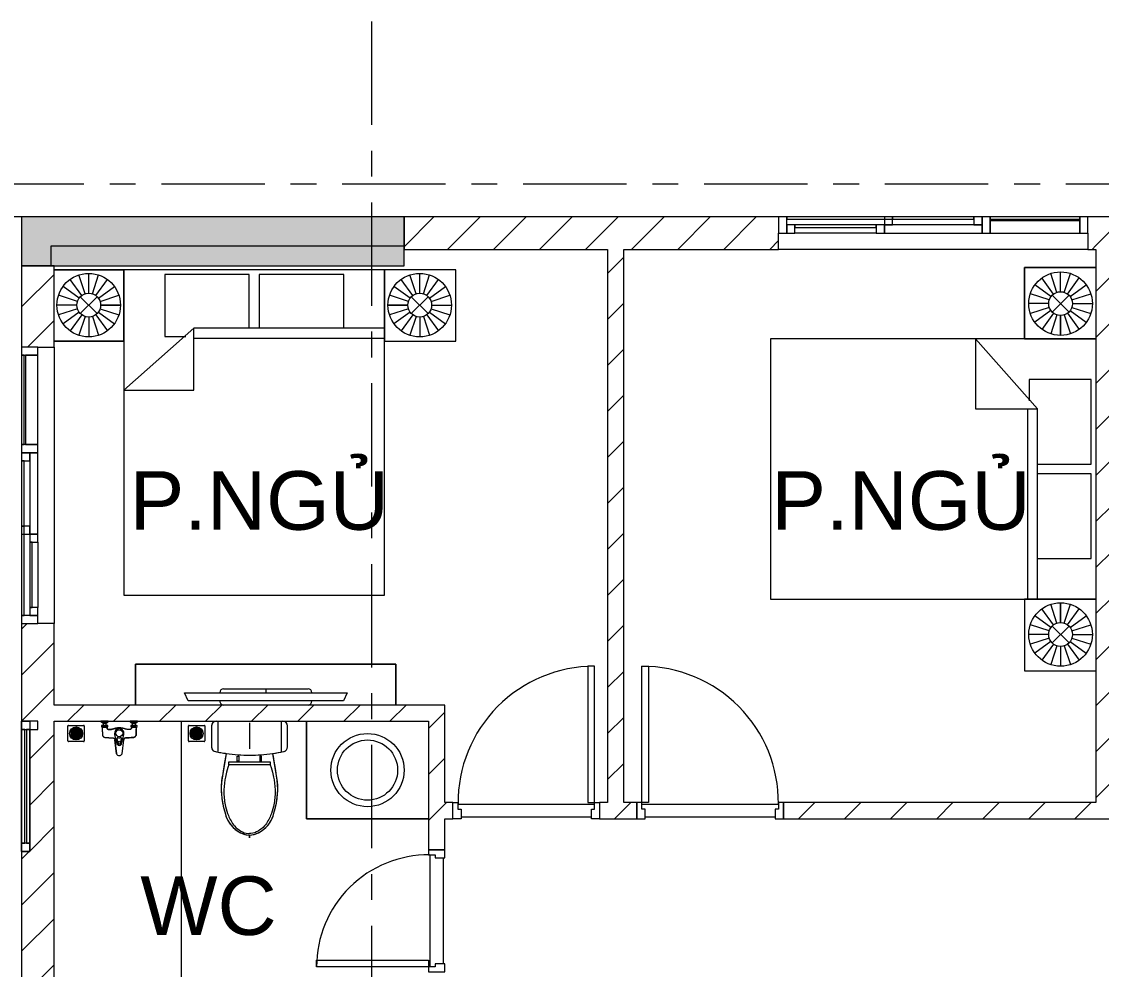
# Model space of a CAD drawing. Header units: millimetres. Extents: x -20144 to 117103, y -11426 to 48263.
# Drawn here: x -8499 to -1866, y 37775 to 43600 of the extents above; entities that cross this region are included whole.
import ezdxf

# ---------------------------------------------------------------- set-up
doc = ezdxf.new("R2010")
doc.units = ezdxf.units.MM
doc.linetypes.add('Grid Line', pattern=[22.225, 12.7, -3.175, 3.175, -3.175])
for name, color, linetype, lineweight in [('CHU', 181, 'Continuous', 5), ('CUA', 31, 'Continuous', 9), ('HATCH-TUONG', 152, 'Continuous', 9), ('NET CAT', 3, 'Continuous', 5), ('NET-CAT', 3, 'Continuous', 9), ('NET-THAY', 2, 'Continuous', 15), ('THIET BI', 44, 'Continuous', 5), ('THIET-BI', 44, 'Continuous', 5), ('TRUC', 225, 'Continuous', 5)]:
    doc.layers.add(name, color=color, linetype=linetype, lineweight=lineweight)
doc.styles.add('Arial_4', font='arial.ttf', dxfattribs={"height": 360})
pattern_1 = [(45, (0, 0), (-141.4214, 141.4214), [])]

# ---------------------------------------------------------------- blocks, each defined once
blk = doc.blocks.new('ALC1807-ASCENT PLAZA-KET CAU 1_rvt-1-MẶT BẰNG TẦNG 5 ĐẾN TẦNG 22')
at = {"layer": 'NET CAT'}
blk.add_hatch(color=7, dxfattribs=at).paths.add_polyline_path([(-6149.5, 42099.9), (-6149.5, 42399.9), (-8499.5, 42399.9), (-8499.5, 42099.9), (-6333.9, 42099.9)], flags=0)
at = {"layer": 'NET CAT', "color": 90, "lineweight": 13}
for p, q in [((-6149.5, 42399.9), (-8499.5, 42399.9)), ((-8499.5, 42399.9), (-8499.5, 42099.9)), ((-6149.5, 42099.9), (-6149.5, 42399.9)), ((-8499.5, 42099.9), (-6149.5, 42099.9))]:
    blk.add_line(p, q, dxfattribs=at)
blk = doc.blocks.new('CUA PHONG NGU - Type 1-60190-MẶT BẰNG TẦNG 5 ĐẾN TẦNG 22')
at = {"layer": 'CUA'}
for p, q in [((-317.5, 890.3), (-277.5, 890.3)), ((-317.5, 52.3), (-317.5, 890.3)), ((-277.5, 890.3), (-277.5, 52.3)), ((-318.5, 52.3), (-348.5, 52.3)), ((-348.5, 52.3), (-348.5, -47.7)), ((-318.5, 11.3), (-318.5, 52.3)), ((-298.5, 11.3), (-318.5, 11.3)), ((-277.5, 52.3), (-317.5, 52.3)), ((-298.5, -47.7), (-298.5, 11.3)), ((521.5, 11.3), (501.5, 11.3)), ((501.5, 11.3), (501.5, -47.7)), ((551.5, 52.3), (521.5, 52.3)), ((521.5, 52.3), (521.5, 11.3)), ((551.5, -47.7), (551.5, 52.3)), ((-348.5, -47.7), (-298.5, -47.7)), ((501.5, -47.7), (551.5, -47.7))]:
    blk.add_line(p, q, dxfattribs=at)
blk.add_arc((-317.5, 52.3), 838, 359.5, 90, dxfattribs=at)
blk = doc.blocks.new('CUA PHONG NGU - Type 1-60226-MẶT BẰNG TẦNG 5 ĐẾN TẦNG 22')
at = {"layer": 'CUA'}
for p, q in [((-348.5, -52.3), (-348.5, 47.7)), ((-348.5, 47.7), (-298.5, 47.7)), ((-298.5, 47.7), (-298.5, -11.3)), ((501.5, 47.7), (551.5, 47.7)), ((501.5, -11.3), (501.5, 47.7)), ((551.5, 47.7), (551.5, -52.3)), ((-318.5, -52.3), (-348.5, -52.3)), ((-318.5, -11.3), (-318.5, -52.3)), ((-298.5, -11.3), (-318.5, -11.3)), ((-277.5, -52.3), (-317.5, -52.3)), ((-317.5, -52.3), (-317.5, -890.3)), ((-277.5, -890.3), (-277.5, -52.3)), ((521.5, -11.3), (501.5, -11.3)), ((521.5, -52.3), (521.5, -11.3)), ((551.5, -52.3), (521.5, -52.3)), ((-317.5, -890.3), (-277.5, -890.3))]:
    blk.add_line(p, q, dxfattribs=at)
blk.add_arc((-317.5, -52.3), 838, 270, 0.5, dxfattribs=at)
blk = doc.blocks.new('CUA WC - Type 1-60205-MẶT BẰNG TẦNG 5 ĐẾN TẦNG 22')
at = {"layer": 'CUA'}
for p, q in [((-242.5, 740.3), (-202.5, 740.3)), ((-242.5, 52.3), (-242.5, 740.3)), ((-202.5, 740.3), (-202.5, 52.3)), ((-243.5, 52.3), (-273.5, 52.3)), ((-273.5, 52.3), (-273.5, -47.7)), ((-243.5, 11.3), (-243.5, 52.3)), ((-223.5, 11.3), (-243.5, 11.3)), ((-202.5, 52.3), (-242.5, 52.3)), ((-223.5, -47.7), (-223.5, 11.3)), ((446.5, 11.3), (426.5, 11.3)), ((426.5, 11.3), (426.5, -47.7)), ((476.5, 52.3), (446.5, 52.3)), ((446.5, 52.3), (446.5, 11.3)), ((476.5, -47.7), (476.5, 52.3)), ((-273.5, -47.7), (-223.5, -47.7)), ((426.5, -47.7), (476.5, -47.7))]:
    blk.add_line(p, q, dxfattribs=at)
blk.add_arc((-242.5, 52.3), 688, 359.5, 90, dxfattribs=at)
blk = doc.blocks.new('X-PHONG NGU 2 - X-PHONG NGU 2_Recovery_ 4-220489-MẶT BẰNG TẦNG 5 ĐẾN TẦNG 22')
at = {"layer": 'CUA'}
for p, q in [((-900, 0), (-950, 0)), ((-950, 0), (-950, -100)), ((-350, 0), (-900, 0)), ((-900, 0), (-900, -75)), ((-900, -100), (-900, 0)), ((-350, -75), (-350, 0)), ((-300, 0), (-350, 0)), ((-350, 0), (-350, -100)), ((300, 0), (-300, 0)), ((-300, 0), (-300, -50)), ((-300, -100), (-300, 0)), ((300, -50), (300, 0)), ((350, 0), (300, 0)), ((300, 0), (300, -50)), ((350, -50), (350, 0)), ((350, 0), (850, 0)), ((900, 0), (850, 0)), ((850, 0), (850, -50)), ((950, 0), (900, 0)), ((900, 0), (900, -100)), ((900, -50), (900, 0)), ((950, -100), (950, 0)), ((-300, -50), (300, -50)), ((-250, -50), (-300, -50)), ((-300, -50), (-300, -100)), ((-250, -100), (-250, -50)), ((300, -50), (250, -50)), ((250, -50), (250, -100)), ((300, -50), (350, -50)), ((300, -100), (300, -50)), ((850, -35), (350, -35)), ((350, -35), (350, -50)), ((350, -50), (850, -50)), ((850, -50), (850, -35)), ((850, -50), (900, -50)), ((-950, -100), (-900, -100)), ((-900, -75), (-350, -75)), ((-350, -85), (-900, -85)), ((-900, -85), (-900, -100)), ((-900, -100), (-350, -100)), ((-350, -100), (-350, -85)), ((-350, -100), (-300, -100)), ((-300, -100), (-250, -100)), ((250, -85), (-250, -85)), ((-250, -85), (-250, -100)), ((-250, -100), (250, -100)), ((900, -85), (250, -85)), ((250, -85), (250, -100)), ((250, -100), (250, -85)), ((250, -100), (900, -100)), ((250, -100), (300, -100)), ((900, -100), (900, -85)), ((900, -100), (950, -100))]:
    blk.add_line(p, q, dxfattribs=at)
blk = doc.blocks.new('X-PHONG NGU 2 - X-PHONG NGU 2_Recovery_ 2-194950-MẶT BẰNG TẦNG 5 ĐẾN TẦNG 22')
at = {"layer": 'CUA'}
for p, q in [((-800, 0), (-850, 0)), ((-850, 0), (-850, -100)), ((-250, 0), (-800, 0)), ((-800, 0), (-800, -75)), ((-800, -100), (-800, 0)), ((-250, -75), (-250, 0)), ((-200, 0), (-250, 0)), ((-250, 0), (-250, -100)), ((300, 0), (-200, 0)), ((-200, 0), (-200, -50)), ((-200, -100), (-200, 0)), ((300, -50), (300, 0)), ((350, 0), (300, 0)), ((300, 0), (300, -50)), ((350, -50), (350, 0)), ((350, 0), (750, 0)), ((800, 0), (750, 0)), ((750, 0), (750, -50)), ((850, 0), (800, 0)), ((800, 0), (800, -100)), ((800, -50), (800, 0)), ((850, -100), (850, 0)), ((-200, -50), (300, -50)), ((-150, -50), (-200, -50)), ((-200, -50), (-200, -100)), ((-150, -100), (-150, -50)), ((300, -50), (250, -50)), ((250, -50), (250, -100)), ((300, -50), (350, -50)), ((300, -100), (300, -50)), ((750, -35), (350, -35)), ((350, -35), (350, -50)), ((350, -50), (750, -50)), ((750, -50), (750, -35)), ((750, -50), (800, -50)), ((-850, -100), (-800, -100)), ((-800, -75), (-250, -75)), ((-250, -85), (-800, -85)), ((-800, -85), (-800, -100)), ((-800, -100), (-250, -100)), ((-250, -100), (-250, -85)), ((-250, -100), (-200, -100)), ((-200, -100), (-150, -100)), ((250, -85), (-150, -85)), ((-150, -85), (-150, -100)), ((-150, -100), (250, -100)), ((800, -85), (250, -85)), ((250, -85), (250, -100)), ((250, -100), (250, -85)), ((250, -100), (800, -100)), ((250, -100), (300, -100)), ((800, -100), (800, -85)), ((800, -100), (850, -100))]:
    blk.add_line(p, q, dxfattribs=at)
blk = doc.blocks.new('X-PHONG WC - X-PHONG WC 2-60240-MẶT BẰNG TẦNG 5 ĐẾN TẦNG 22')
at = {"layer": 'CUA'}
for p, q in [((-350, 100), (-400, 100)), ((-400, 100), (-400, 50)), ((-400, 100), (400, 100)), ((-400, 50), (-400, 100)), ((350, 100), (-350, 100)), ((-350, 100), (-350, 80)), ((-350, 50), (-350, 100)), ((-350, 80), (350, 80)), ((350, 70), (-350, 70)), ((-350, 70), (-350, 50)), ((350, 80), (350, 100)), ((400, 100), (350, 100)), ((350, 100), (350, 0)), ((350, 50), (350, 70)), ((400, 0), (400, 100)), ((400, 100), (400, 50)), ((-400, 50), (-350, 50)), ((400, 50), (-400, 50)), ((-350, 50), (350, 50)), ((350, 0), (400, 0))]:
    blk.add_line(p, q, dxfattribs=at)
blk = doc.blocks.new('X-GIUONG - X-GIUONG 1-V20-MẶT BẰNG TẦNG 5 ĐẾN TẦNG 22')
at = {"layer": 'THIET BI', "lineweight": 9}
for p, q in [((-800, 0), (-1229, 0)), ((-1229, 0), (-800, 0)), ((-1059.6, -158.2), (-1131.2, -59.5)), ((-1039.2, -147.8), (-1076.9, -31.8)), ((-1016.6, -144.2), (-1016.6, -22.2)), ((-993.9, -147.8), (-956.3, -31.8)), ((-973.5, -158.2), (-901.9, -59.5)), ((-800, -439), (-800, 0)), ((800, 0), (-800, 0)), ((-800, 0), (-800, -2000)), ((800, 0), (-800, 0)), ((-800, 0), (-800, -439)), ((-800, 0), (-800, -2000)), ((-550, -30), (-550, -410)), ((-30, -30), (-550, -30)), ((-30, -360), (-30, -30)), ((30, -30), (30, -360)), ((550, -30), (30, -30)), ((550, -360), (550, -30)), ((1239, 0), (800, 0)), ((800, 0), (800, -439)), ((800, -2000), (800, 0)), ((1239, 0), (800, 0)), ((800, 0), (800, -439)), ((800, -2000), (800, 0)), ((973.5, -158.2), (901.9, -59.5)), ((993.9, -147.8), (956.3, -31.8)), ((1016.6, -144.2), (1016.6, -22.2)), ((1039.2, -147.8), (1076.9, -31.8)), ((1059.6, -158.2), (1131.2, -59.5)), ((1239, -439), (1239, 0)), ((1239, -439), (1239, 0)), ((-1075.8, -174.4), (-1174.4, -102.7)), ((-957.4, -174.4), (-858.7, -102.7)), ((957.4, -174.4), (858.7, -102.7)), ((1075.8, -174.4), (1174.4, -102.7)), ((-1086.1, -194.8), (-1202.1, -157.1)), ((-1068.3, -269.1), (-964.8, -165.6)), ((-1068.3, -165.6), (-964.8, -269.1)), ((-947, -194.8), (-831, -157.1)), ((947, -194.8), (831, -157.1)), ((1068.3, -269.1), (964.8, -165.6)), ((1068.3, -165.6), (964.8, -269.1)), ((1086.1, -194.8), (1202.1, -157.1)), ((-1089.7, -217.4), (-1211.7, -217.4)), ((-1086.1, -240), (-1202.1, -277.7)), ((-1075.8, -260.4), (-1174.4, -332.1)), ((-957.4, -260.4), (-858.7, -332.1)), ((-947, -240), (-831, -277.7)), ((-943.4, -217.4), (-821.4, -217.4)), ((-821.4, -217.4), (-943.4, -217.4)), ((943.4, -217.4), (821.4, -217.4)), ((821.4, -217.4), (943.4, -217.4)), ((947, -240), (831, -277.7)), ((957.4, -260.4), (858.7, -332.1)), ((1075.8, -260.4), (1174.4, -332.1)), ((1086.1, -240), (1202.1, -277.7)), ((1089.7, -217.4), (1211.7, -217.4)), ((-1059.6, -276.6), (-1131.2, -375.2)), ((-1039.2, -287), (-1076.9, -402.9)), ((-1016.6, -290.5), (-1016.6, -412.5)), ((-993.9, -287), (-956.3, -402.9)), ((-973.5, -276.6), (-901.9, -375.2)), ((973.5, -276.6), (901.9, -375.2)), ((993.9, -287), (956.3, -402.9)), ((1016.6, -290.5), (1016.6, -412.5)), ((1039.2, -287), (1076.9, -402.9)), ((1059.6, -276.6), (1131.2, -375.2)), ((-370, -360), (-800, -740)), ((-370, -740), (-370, -360)), ((800, -360), (-370, -360)), ((-1229, -439), (-800, -439)), ((-800, -439), (-1229, -439)), ((-550, -410), (-420, -410)), ((-370, -420), (800, -420)), ((800, -439), (1239, -439)), ((800, -439), (1239, -439)), ((-800, -740), (-370, -740)), ((-800, -2000), (800, -2000)), ((-800, -2000), (800, -2000))]:
    blk.add_line(p, q, dxfattribs=at)
for centre, radius in [((-1016.6, -217.4), 195.1), ((1016.6, -217.4), 195.1), ((-1016.6, -217.4), 73.2), ((1016.6, -217.4), 73.2)]:
    blk.add_circle(centre, radius, dxfattribs=at)
blk = doc.blocks.new('X-GIUONG - X-GIUONG 1-V21-MẶT BẰNG TẦNG 5 ĐẾN TẦNG 22')
at = {"layer": 'THIET BI', "lineweight": 9}
for p, q in [((-1239, 0), (-1239, -439)), ((-1239, -439), (-1239, 0)), ((-1059.6, -158.2), (-1131.2, -59.5)), ((-1039.2, -147.8), (-1076.9, -31.8)), ((-1016.6, -144.2), (-1016.6, -22.2)), ((-993.9, -147.8), (-956.3, -31.8)), ((-973.5, -158.2), (-901.9, -59.5)), ((-800, -439), (-800, 0)), ((-800, 0), (-800, -2000)), ((-800, 0), (-800, -439)), ((-800, 0), (-800, -2000)), ((-550, -30), (-550, -410)), ((-30, -30), (-550, -30)), ((-30, -360), (-30, -30)), ((30, -30), (30, -360)), ((550, -30), (30, -30)), ((550, -360), (550, -30)), ((800, 0), (800, -439)), ((800, -2000), (800, 0)), ((800, 0), (800, -439)), ((800, -2000), (800, 0)), ((973.5, -158.2), (901.9, -59.5)), ((993.9, -147.8), (956.3, -31.8)), ((1016.6, -144.2), (1016.6, -22.2)), ((1039.2, -147.8), (1076.9, -31.8)), ((1059.6, -158.2), (1131.2, -59.5)), ((1239, -439), (1239, 0)), ((1239, -439), (1239, 0)), ((-1075.8, -174.4), (-1174.4, -102.7)), ((-957.4, -174.4), (-858.7, -102.7)), ((957.4, -174.4), (858.7, -102.7)), ((1075.8, -174.4), (1174.4, -102.7)), ((-1086.1, -194.8), (-1202.1, -157.1)), ((-1068.3, -269.1), (-964.8, -165.6)), ((-1068.3, -165.6), (-964.8, -269.1)), ((-947, -194.8), (-831, -157.1)), ((947, -194.8), (831, -157.1)), ((1068.3, -269.1), (964.8, -165.6)), ((1068.3, -165.6), (964.8, -269.1)), ((1086.1, -194.8), (1202.1, -157.1)), ((-1089.7, -217.4), (-1211.7, -217.4)), ((-1086.1, -240), (-1202.1, -277.7)), ((-1075.8, -260.4), (-1174.4, -332.1)), ((-957.4, -260.4), (-858.7, -332.1)), ((-947, -240), (-831, -277.7)), ((-943.4, -217.4), (-821.4, -217.4)), ((-821.4, -217.4), (-943.4, -217.4)), ((943.4, -217.4), (821.4, -217.4)), ((821.4, -217.4), (943.4, -217.4)), ((947, -240), (831, -277.7)), ((957.4, -260.4), (858.7, -332.1)), ((1075.8, -260.4), (1174.4, -332.1)), ((1086.1, -240), (1202.1, -277.7)), ((1089.7, -217.4), (1211.7, -217.4)), ((-1059.6, -276.6), (-1131.2, -375.2)), ((-1039.2, -287), (-1076.9, -402.9)), ((-1016.6, -290.5), (-1016.6, -412.5)), ((-993.9, -287), (-956.3, -402.9)), ((-973.5, -276.6), (-901.9, -375.2)), ((973.5, -276.6), (901.9, -375.2)), ((993.9, -287), (956.3, -402.9)), ((1016.6, -290.5), (1016.6, -412.5)), ((1039.2, -287), (1076.9, -402.9)), ((1059.6, -276.6), (1131.2, -375.2)), ((-370, -360), (-800, -740)), ((-370, -740), (-370, -360)), ((800, -360), (-370, -360)), ((-1239, -439), (-800, -439)), ((-800, -439), (-1239, -439)), ((-550, -410), (-420, -410)), ((-370, -420), (800, -420)), ((800, -439), (1239, -439)), ((800, -439), (1239, -439)), ((-800, -740), (-370, -740)), ((-800, -2000), (800, -2000)), ((-800, -2000), (800, -2000))]:
    blk.add_line(p, q, dxfattribs=at)
for centre, radius in [((-1016.6, -217.4), 195.1), ((1016.6, -217.4), 195.1), ((-1016.6, -217.4), 73.2), ((1016.6, -217.4), 73.2)]:
    blk.add_circle(centre, radius, dxfattribs=at)
blk = doc.blocks.new('X-TV - X-TV 3-194955-MẶT BẰNG TẦNG 5 ĐẾN TẦNG 22')
at = {"layer": 'THIET BI', "lineweight": 9}
for p, q in [((1600, 250), (0, 250)), ((0, 250), (0, 0)), ((0, 250), (1600, 250)), ((0, 0), (0, 250)), ((1600, 0), (1600, 250)), ((1600, 250), (1600, 0)), ((300, 75), (1300, 75)), ((322.5, 25), (300, 75)), ((540, 100), (1060, 100)), ((800, 100), (800, 75)), ((1300, 75), (1277.5, 25)), ((1277.5, 25), (322.5, 25))]:
    blk.add_line(p, q, dxfattribs=at)
for centre, start_param, end_param in [((540, 75), 0, 1.570796), ((1060, 75), 4.712389, 6.283185), ((540, 25), 1.570796, 3.141593), ((1060, 25), 3.141593, 4.712389)]:
    blk.add_ellipse(centre, major_axis=(0, 25), ratio=0.9, start_param=start_param, end_param=end_param, dxfattribs=at)
blk = doc.blocks.new('X-XI - X-XI-V10-MẶT BẰNG TẦNG 5 ĐẾN TẦNG 22')
at = {"layer": 'THIET-BI', "lineweight": 9}
for p, q in [((194.6, 0), (194.6, -186.1)), ((215, -2.1), (204.3, 0)), ((-230.6, -16.8), (-233.2, -33.2)), ((-233.2, -29), (-233.2, -157.9)), ((-233.2, -29), (-233.2, -157.9)), ((-233.2, -33.2), (-233.2, -45)), ((-233.2, -45), (-233.2, -157.9)), ((-227.9, -12.2), (-230.6, -16.8)), ((-222, -6.1), (-227.9, -12.2)), ((-212.4, -1.2), (-222, -6.1)), ((-204.3, 0), (-212.4, -1.2)), ((-194.6, 0), (-194.6, -185.7)), ((0, -9.4), (0, -169.7)), ((219.3, -4.2), (215, -2.1)), ((224.8, -8.5), (219.3, -4.2)), ((227.7, -12), (224.8, -8.5)), ((231.6, -19.3), (227.7, -12)), ((233.2, -29), (231.6, -19.3)), ((233.2, -157.9), (233.2, -29)), ((233.2, -157.9), (233.2, -29)), ((233.2, -157.9), (233.2, -29)), ((-233.2, -157.9), (-232.9, -162.1)), ((-232.9, -162.1), (-231, -169.1)), ((-231, -169.1), (-228, -174.5)), ((-228, -174.5), (-224.2, -178.9)), ((-224.2, -178.9), (-216.9, -183.9)), ((-216.9, -183.9), (-209.4, -186.4)), ((-209.4, -186.4), (-202.4, -187.7)), ((-202.4, -187.7), (-192, -189.7)), ((-192, -189.7), (-184.2, -191.1)), ((-184.2, -191.1), (-168, -193.8)), ((-168, -193.8), (-149.9, -196.6)), ((-143.8, -197.5), (-166.7, -335.2)), ((-143.8, -197.5), (-166.7, -335.2)), ((-149.9, -196.6), (-143.8, -197.5)), ((-143.8, -197.5), (-147.8, -221.1)), ((143.8, -197.5), (212.9, -185.5)), ((166.7, -335.2), (143.8, -197.5)), ((166.7, -335.2), (143.8, -197.5)), ((146.9, -216.1), (143.8, -197.5)), ((212.9, -185.5), (220.8, -181.7)), ((220.8, -181.7), (226.5, -176.5)), ((226.5, -176.5), (231.9, -166.7)), ((231.9, -166.7), (233.2, -157.9)), ((-147.8, -221.1), (-155.3, -266.3)), ((-127.7, -249.9), (127.7, -249.9)), ((-127.7, -267.8), (-127.7, -249.9)), ((-76.6, -213.5), (-66.1, -213.5)), ((-76.6, -245), (-76.6, -213.5)), ((-66.1, -245), (-76.6, -245)), ((-66.1, -213.5), (-66.1, -245)), ((64, -213.5), (64, -245)), ((74.4, -213.5), (64, -213.5)), ((64, -245), (74.4, -245)), ((74.4, -245), (74.4, -213.5)), ((127.7, -249.9), (127.7, -267.8)), ((151.8, -245.3), (146.9, -216.1)), ((157.2, -277.8), (151.8, -245.3)), ((-164.6, -322), (-168.9, -349)), ((-161.5, -303.8), (-164.6, -322)), ((-157.7, -280.9), (-161.5, -303.8)), ((-155.3, -266.3), (-157.7, -280.9)), ((-8.6, -267.8), (-127.7, -267.8)), ((127.7, -267.8), (-8.6, -267.8)), ((161.7, -304.9), (157.2, -277.8)), ((166.7, -335.2), (161.7, -304.9)), ((-172.5, -383), (-173.5, -402.2)), ((-171, -365.1), (-172.5, -383)), ((-168.9, -349), (-171, -365.1)), ((171.6, -371), (166.7, -335.2)), ((173.2, -395.8), (171.6, -371)), ((173.5, -426.5), (173.2, -395.8)), ((-173.5, -402.2), (-173.1, -436.1)), ((-173.1, -436.1), (-172.5, -446.5)), ((-172.5, -446.5), (-169.6, -474.8)), ((165.2, -502.3), (172.5, -446.5)), ((172.5, -446.5), (173.5, -426.5)), ((-169.6, -474.8), (-166.5, -495.3)), ((-166.5, -495.3), (-161.1, -520.9)), ((-161.1, -520.9), (-151.4, -555.9)), ((155.1, -543.7), (161.7, -518.5)), ((161.7, -518.5), (165.2, -502.3)), ((-151.4, -555.9), (-143.5, -587)), ((-143.5, -587), (-131.8, -612.8)), ((131.6, -613.2), (145.5, -581)), ((145.5, -581), (151.4, -555.9)), ((151.4, -555.9), (155.1, -543.7)), ((-131.8, -612.8), (-121.7, -628.9)), ((-121.7, -628.9), (-100.2, -653.8)), ((-100.2, -653.8), (-87.5, -664.8)), ((86, -665.9), (100.2, -653.8)), ((100.2, -653.8), (114.1, -638.9)), ((114.1, -638.9), (131.6, -613.2)), ((-87.5, -664.8), (-69.9, -676.9)), ((-69.9, -676.9), (-49.6, -687.2)), ((-49.6, -687.2), (-19.9, -696.9)), ((-19.9, -696.9), (0, -700.2)), ((0, -700.2), (34.6, -692.9)), ((0, -700.2), (0, -702.7)), ((0, -712.5), (0, -700.2)), ((0, -700.3), (0, -710.2)), ((0, -702.7), (0, -715.9)), ((0, -710.2), (0, -716.9)), ((0, -717.2), (0, -712.5)), ((0, -716.9), (0, -717.2)), ((34.6, -692.9), (60.8, -681.9)), ((60.8, -681.9), (86, -665.9))]:
    blk.add_line(p, q, dxfattribs=at)
for centre, radius, start, end in [((204.3, -29), 29, 360, 90), ((204.3, -29), 29, 0, 90), ((-204.3, -29), 29, 90, 180), ((-204.3, -29), 29, 90, 180), ((-204.3, -157.9), 29, 180, 259.85987), ((-204.3, -157.9), 29, 180, 259.85987), ((18.1, 960), 1168.8, 258.77622, 262.03475), ((18.1, 960), 1168.8, 258.77622, 262.03475), ((18.1, 960), 1168.8, 262.14467, 269.16333), ((-16, 957.7), 1166.4, 270.83748, 277.76826), ((-18.1, 960), 1168.8, 277.96525, 281.22378), ((-18.1, 960), 1168.8, 277.96525, 281.22378), ((204.3, -157.9), 29, 280.14013, 360), ((204.3, -157.9), 29, 280.14013, 0), ((287.1, -414.4), 460.7, 170.09406, 197.88556), ((287.1, -414.4), 460.7, 170.09406, 197.88556), ((-287.1, -414.4), 460.7, 342.11444, 9.90594), ((-287.1, -414.4), 460.7, 342.11444, 9.90594), ((18.2, -529.6), 171.6, 188.82666, 263.90979), ((18.2, -529.6), 171.6, 188.82666, 263.90979), ((-18.2, -529.6), 171.6, 276.09021, 351.17334), ((-18.2, -529.6), 171.6, 276.09021, 351.17334)]:
    blk.add_arc(centre, radius, start, end, dxfattribs=at)
for points in [[(-127.7, -267.8), (-143.4, -315.6), (-152.2, -364.8), (-160.3, -442.2), (-151, -516.8), (-129.6, -585.3), (-93.5, -652), (-37.5, -689.3), (-2.9, -689.4), (0, -689.4)], [(127.7, -267.8), (143.4, -315.6), (152.2, -364.8), (160.3, -442.2), (151, -516.8), (129.6, -585.3), (93.5, -652), (37.5, -689.3), (2.9, -689.4), (0, -689.4)]]:
    blk.add_open_spline(points, degree=3, knots=[12.724379, 12.724379, 12.724379, 12.724379, 75.096459, 151.912755, 228.70098, 282.501534, 351.034079, 439.49288, 447.51098, 447.51098, 447.51098, 447.51098], dxfattribs=at)
blk = doc.blocks.new('X-LA - X-LA-V23-MẶT BẰNG TẦNG 5 ĐẾN TẦNG 22')
at = {"layer": 'THIET-BI', "lineweight": 9}
for p, q in [((-375, 0), (-375, -600)), ((-375, -600), (-375, 0)), ((-375, -600), (375, -600)), ((375, -600), (-375, -600))]:
    blk.add_line(p, q, dxfattribs=at)
for radius in [225, 185]:
    blk.add_circle((0, -300), radius, dxfattribs=at)
blk = doc.blocks.new('X-SEN - X-SEN-5806-MẶT BẰNG TẦNG 5 ĐẾN TẦNG 22')
at = {"layer": 'THIET-BI', "lineweight": 9}
for p, q in [((-67.5, 0), (-112.5, 0)), ((-112.5, 0), (-112.5, -3.8)), ((-112.5, 0), (-67.5, 0)), ((-112.5, -3.8), (-112.5, 0)), ((-67.5, -3.8), (-67.5, 0)), ((-67.5, 0), (-67.5, -3.8)), ((112.5, 0), (67.5, 0)), ((67.5, 0), (67.5, -3.8)), ((67.5, 0), (67.5, -3.8)), ((112.5, 0), (67.5, 0)), ((112.5, -3.8), (112.5, 0)), ((112.5, -3.8), (112.5, 0)), ((-112.5, -3.8), (-99.9, -12.6)), ((-67.5, -3.8), (-112.5, -3.8)), ((-112.5, -3.8), (-99.9, -12.6)), ((-99.9, -25.3), (-107.2, -25.3)), ((-72.8, -25.3), (-107.2, -25.3)), ((-107.2, -34.3), (-105.1, -34.3)), ((-107.2, -34.3), (-72.8, -34.3)), ((-105.1, -34.3), (-105.1, -37.2)), ((-105.1, -34.3), (-105.1, -37.2)), ((-74.9, -34.3), (-105.1, -34.3)), ((-105.1, -37.2), (-74.9, -37.2)), ((-99.9, -12.6), (-99.9, -25.3)), ((-99.9, -12.6), (-80.1, -12.6)), ((-80.1, -12.6), (-99.9, -12.6)), ((-99.9, -12.6), (-99.9, -25.3)), ((-80.1, -12.6), (-67.5, -3.8)), ((-80.1, -12.6), (-67.5, -3.8)), ((-80.1, -25.3), (-80.1, -12.6)), ((-80.1, -25.3), (-80.1, -12.6)), ((-72.8, -25.3), (-80.1, -25.3)), ((-74.9, -37.2), (-74.9, -34.3)), ((-74.9, -34.3), (-72.8, -34.3)), ((-74.9, -37.2), (-74.9, -34.3)), ((67.5, -3.8), (80.1, -12.6)), ((112.5, -3.8), (67.5, -3.8)), ((67.5, -3.8), (80.1, -12.6)), ((80.1, -25.3), (72.8, -25.3)), ((107.2, -25.3), (72.8, -25.3)), ((72.8, -34.3), (74.9, -34.3)), ((72.8, -34.3), (107.2, -34.3)), ((74.9, -34.3), (74.9, -37.2)), ((74.9, -34.3), (74.9, -37.2)), ((105.1, -34.3), (74.9, -34.3)), ((74.9, -37.2), (105.1, -37.2)), ((80.1, -12.6), (80.1, -25.3)), ((99.9, -12.6), (80.1, -12.6)), ((80.1, -12.6), (99.9, -12.6)), ((99.9, -12.6), (80.1, -12.6)), ((80.1, -12.6), (80.1, -25.3)), ((99.9, -12.6), (112.5, -3.8)), ((99.9, -12.6), (112.5, -3.8)), ((99.9, -25.3), (99.9, -12.6)), ((99.9, -25.3), (99.9, -12.6)), ((107.2, -25.3), (99.9, -25.3)), ((105.1, -37.2), (105.1, -34.3)), ((105.1, -34.3), (107.2, -34.3)), ((105.1, -37.2), (105.1, -34.3)), ((-12.9, -141.7), (-27.6, -80.8)), ((-27.3, -113.1), (-17.5, -199.2)), ((-17.5, -199.2), (-27.3, -113.1)), ((-7.7, -139.6), (-13.8, -105.5)), ((7.7, -139.6), (13.8, -105.5)), ((12.9, -141.7), (27.6, -80.8)), ((17.5, -199.2), (27.3, -113.1)), ((17.5, -199.2), (27.3, -113.1))]:
    blk.add_line(p, q, dxfattribs=at)
for centre, radius in [((0, -73.2), 21.5), ((0, -130.1), 7.2)]:
    blk.add_circle(centre, radius, dxfattribs=at)
for centre, radius, start, end in [((-102.9, -29.8), 6.9, 148.02464, 211.97536), ((-102.9, -29.8), 6.9, 148.02464, 211.97536), ((-107.2, -27.1), 1.8, 90, 148.02464), ((-107.2, -27.1), 1.8, 90, 148.02464), ((-107.2, -32.5), 1.8, 211.97536, 270), ((-107.2, -32.5), 1.8, 211.97536, 270), ((-112.5, -29.8), 6.9, 319.28447, 40.71553), ((-94.4, -29.8), 6.9, 139.28447, 220.71553), ((-85.4, -29.8), 6.9, 319.28447, 40.71553), ((-67.5, -29.8), 6.9, 139.28447, 220.71553), ((-72.8, -27.1), 1.8, 31.97536, 90), ((-72.8, -27.1), 1.8, 31.97536, 90), ((-72.8, -32.5), 1.8, 270, 328.02464), ((-72.8, -32.5), 1.8, 270, 328.02464), ((-77.1, -29.8), 6.9, 328.02464, 31.97536), ((-77.1, -29.8), 6.9, 328.02464, 31.97536), ((-0.4, -73.2), 28.3, 89.25175, 195.66926), ((0.4, -73.2), 28.3, 344.33074, 90.74825), ((77.1, -29.8), 6.9, 148.02464, 211.97536), ((77.1, -29.8), 6.9, 148.02464, 211.97536), ((72.8, -27.1), 1.8, 90, 148.02464), ((72.8, -27.1), 1.8, 90, 148.02464), ((72.8, -32.5), 1.8, 211.97536, 270), ((72.8, -32.5), 1.8, 211.97536, 270), ((67.5, -29.8), 6.9, 319.28447, 40.71553), ((85.6, -29.8), 6.9, 139.28447, 220.71553), ((94.6, -29.8), 6.9, 319.28447, 40.71553), ((112.5, -29.8), 6.9, 139.28447, 220.71553), ((107.2, -27.1), 1.8, 31.97536, 90), ((107.2, -27.1), 1.8, 31.97536, 90), ((107.2, -32.5), 1.8, 270, 328.02464), ((107.2, -32.5), 1.8, 270, 328.02464), ((102.9, -29.8), 6.9, 328.02464, 31.97536), ((102.9, -29.8), 6.9, 328.02464, 31.97536), ((-9.4, -104.7), 4.5, 74.07034, 190.15556), ((-0.4, -73.2), 28.3, 254.07034, 270.74825), ((0.4, -73.2), 28.3, 269.25175, 285.92966), ((9.4, -104.7), 4.5, 349.84444, 105.92966), ((0, -134.7), 14.7, 208.41441, 331.58559), ((0, -136.6), 8.24, 201.12938, 338.87062), ((0, -191), 19.3, 205.0481, 334.9519), ((0, -191), 19.3, 205.0481, 334.9519)]:
    blk.add_arc(centre, radius, start, end, dxfattribs=at)
for points, knots in [([(-105.1, -37.2), (-105.1, -39.1), (-104.9, -42.9), (-104.7, -48.5), (-104.5, -54.2), (-104.2, -61.7), (-103.9, -68.4), (-103.8, -73.6), (-103.7, -75.5), (-103.7, -76.7), (-103.6, -77.6), (-103.6, -78.6), (-103.6, -79.8), (-103.6, -81), (-103.5, -81.8), (-103.5, -82.3), (-103.5, -82.6), (-103.4, -83), (-103.4, -83.5), (-103.3, -84.3), (-103.2, -85.5), (-103.1, -86.6), (-102.8, -87.6), (-102.6, -88.2), (-102.3, -88.9), (-101.9, -89.7), (-101.3, -90.8), (-100.6, -91.7), (-100, -92.5), (-99, -93.6), (-97.8, -94.7), (-96.2, -95.8), (-95, -96.6), (-93.7, -97.2), (-92.4, -97.7), (-91.2, -98.1), (-90.3, -98.4), (-89.6, -98.5), (-88.9, -98.7), (-88, -98.8), (-86.8, -99), (-85.6, -99.1), (-84.7, -99.1), (-84, -99.2), (-83.3, -99.3), (-82.3, -99.4), (-81.2, -99.5), (-79.7, -99.6), (-77.9, -99.8), (-75.5, -100), (-72.8, -100.2), (-70, -100.5), (-66.3, -100.8), (-61.6, -101.2), (-56, -101.5), (-51.7, -101.8), (-48.8, -101.9), (-47.3, -101.9), (-46.1, -101.9), (-45.1, -102), (-44.4, -102), (-43.6, -102), (-42.6, -102), (-41.4, -102), (-40.1, -102), (-39.3, -102.1), (-38.8, -102.1), (-38.5, -102.2), (-38.1, -102.2), (-37.6, -102.3), (-36.8, -102.4), (-35.6, -102.6), (-34.3, -103), (-33.2, -103.5), (-32.5, -104), (-31.7, -104.6), (-30.5, -105.7), (-29, -107.6), (-27.9, -110.1), (-27.4, -112), (-27.3, -113.1)], [0, 0, 0, 0, 0.041667, 0.083333, 0.125, 0.166667, 0.25, 0.270833, 0.28125, 0.291667, 0.296875, 0.302083, 0.3125, 0.322917, 0.328125, 0.330729, 0.333333, 0.335938, 0.338542, 0.34375, 0.354167, 0.364583, 0.369792, 0.375, 0.380208, 0.385417, 0.395833, 0.40625, 0.411458, 0.416667, 0.4375, 0.447917, 0.458333, 0.46875, 0.479167, 0.489583, 0.494792, 0.5, 0.505208, 0.510417, 0.520833, 0.53125, 0.536458, 0.541667, 0.546875, 0.552083, 0.5625, 0.572917, 0.583333, 0.604167, 0.625, 0.645833, 0.666667, 0.708333, 0.75, 0.791667, 0.802083, 0.8125, 0.822917, 0.828125, 0.833333, 0.838542, 0.84375, 0.854167, 0.864583, 0.869792, 0.872396, 0.875, 0.877604, 0.880208, 0.885417, 0.895833, 0.90625, 0.916667, 0.921875, 0.927083, 0.9375, 0.958333, 0.979167, 1, 1, 1, 1]), ([(-105.1, -37.2), (-104.5, -52.3), (-103.9, -68.7), (-103.3, -87.5), (-99.6, -93.9), (-92.4, -98.5), (-72.6, -100.1), (-54, -102.2), (-33.9, -102), (-28.7, -107.4), (-27.8, -111), (-27.3, -113.1)], [0, 0, 0, 0, 45.441328, 49.333631, 56.110562, 66.562664, 73.682324, 114.966912, 125.570438, 129.900151, 136.284558, 136.284558, 136.284558, 136.284558]), ([(0, -41), (-2, -40.9), (-5.6, -40.9), (-10.3, -41.2), (-14.4, -41.6), (-18, -42.2), (-21.2, -42.9), (-24.2, -43.7), (-27.1, -44.6), (-30, -45.4), (-32.9, -46.3), (-35.8, -47.2), (-38.8, -47.9), (-41.8, -48.6), (-45.1, -49.2), (-48.4, -49.8), (-51.8, -50.2), (-54.8, -50.5), (-56.9, -50.7), (-58.1, -50.8), (-59, -50.9), (-59.9, -51), (-60.8, -51), (-61.7, -51), (-62.4, -51), (-63, -51), (-63.6, -51), (-64.4, -50.9), (-65.1, -50.8), (-65.7, -50.7), (-66.1, -50.6), (-66.5, -50.5), (-67.1, -50.4), (-68.1, -50.1), (-69.1, -49.6), (-70.1, -49), (-71.1, -48.3), (-72, -47.4), (-72.8, -46.6), (-73.3, -45.8), (-73.8, -45.1), (-74.1, -44.3), (-74.4, -43.5), (-74.6, -42.6), (-74.7, -41.9), (-74.8, -41.3), (-74.8, -40.9), (-74.9, -40.4), (-74.9, -39.8), (-74.9, -38.8), (-74.9, -37.9), (-74.9, -37.2)], [0, 0, 0, 0, 0.041667, 0.083333, 0.125, 0.166667, 0.208333, 0.25, 0.291667, 0.333333, 0.375, 0.416667, 0.458333, 0.5, 0.541667, 0.583333, 0.625, 0.666667, 0.6875, 0.697917, 0.708333, 0.71875, 0.729167, 0.739583, 0.75, 0.755208, 0.760417, 0.770833, 0.78125, 0.786458, 0.791667, 0.796875, 0.802083, 0.8125, 0.833333, 0.84375, 0.854167, 0.875, 0.885417, 0.895833, 0.90625, 0.916667, 0.927083, 0.9375, 0.947917, 0.953125, 0.958333, 0.963542, 0.96875, 0.979167, 1, 1, 1, 1]), ([(-74.9, -37.2), (-74.9, -39.9), (-75, -44.9), (-67.9, -51.6), (-55.3, -50.7), (-39.4, -48.7), (-24.4, -43.4), (-11.8, -40.7), (0, -41)], [0, 0, 0, 0, 8.475038, 15.961674, 29.255673, 47.963091, 70.422589, 93.837243, 93.837243, 93.837243, 93.837243]), ([(74.9, -37.2), (74.9, -37.9), (74.9, -38.8), (74.9, -39.8), (74.9, -40.4), (74.8, -40.9), (74.8, -41.3), (74.7, -41.9), (74.6, -42.6), (74.4, -43.3), (74.3, -43.9), (74.1, -44.4), (73.8, -45.1), (73.3, -45.8), (72.8, -46.6), (72, -47.4), (71.1, -48.3), (70.1, -49), (69.1, -49.6), (68.1, -50.1), (67.1, -50.4), (66.5, -50.5), (66.1, -50.6), (65.7, -50.7), (65.1, -50.8), (64.4, -50.9), (63.5, -51), (62.7, -51), (62.1, -51), (61.5, -51), (60.8, -51), (59.9, -51), (59, -50.9), (58.1, -50.8), (56.9, -50.7), (54.8, -50.5), (51.8, -50.2), (47.2, -49.6), (41.8, -48.7), (36.8, -47.4), (32.9, -46.3), (30, -45.4), (27.1, -44.6), (24.2, -43.7), (21.2, -42.9), (18, -42.2), (14.4, -41.6), (10.3, -41.2), (5.6, -40.9), (2, -40.9), (0, -41)], [0, 0, 0, 0, 0.020833, 0.03125, 0.036458, 0.041667, 0.046875, 0.052083, 0.0625, 0.072917, 0.078125, 0.083333, 0.09375, 0.104167, 0.114583, 0.125, 0.145833, 0.15625, 0.166667, 0.1875, 0.197917, 0.203125, 0.208333, 0.213542, 0.21875, 0.229167, 0.239583, 0.25, 0.255208, 0.260417, 0.270833, 0.28125, 0.291667, 0.302083, 0.3125, 0.333333, 0.375, 0.416667, 0.5, 0.583333, 0.625, 0.666667, 0.708333, 0.75, 0.791667, 0.833333, 0.875, 0.916667, 0.958333, 1, 1, 1, 1]), ([(74.9, -37.2), (74.9, -39.9), (75, -44.9), (67.9, -51.6), (55.3, -50.7), (39.4, -48.7), (24.4, -43.4), (11.8, -40.7), (0, -41)], [0, 0, 0, 0, 8.475038, 15.961674, 29.255673, 47.963091, 70.422589, 93.837243, 93.837243, 93.837243, 93.837243]), ([(27.3, -113.1), (27.4, -112), (27.9, -110.1), (29, -107.6), (30.5, -105.7), (31.7, -104.6), (32.5, -104), (33.2, -103.5), (34.3, -103), (35.6, -102.6), (36.8, -102.4), (37.6, -102.3), (38.1, -102.2), (38.5, -102.2), (38.8, -102.1), (39.3, -102.1), (40.1, -102), (41.4, -102), (42.6, -102), (43.6, -102), (44.4, -102), (45.1, -102), (46.1, -101.9), (47.3, -101.9), (48.8, -101.9), (51.7, -101.8), (57.9, -101.4), (65.3, -100.9), (72.8, -100.2), (76.9, -99.8), (79.7, -99.6), (81.2, -99.5), (82.3, -99.4), (83.3, -99.3), (84, -99.2), (84.7, -99.1), (85.6, -99.1), (86.8, -99), (88, -98.8), (88.9, -98.7), (89.6, -98.5), (90.3, -98.4), (91.2, -98.1), (92.4, -97.7), (93.7, -97.2), (95, -96.6), (96.2, -95.8), (97.8, -94.7), (99.2, -93.4), (100.4, -91.9), (101.3, -90.8), (101.9, -89.7), (102.3, -88.9), (102.6, -88.2), (102.8, -87.6), (103.1, -86.6), (103.2, -85.5), (103.3, -84.3), (103.4, -83.5), (103.4, -83), (103.5, -82.6), (103.5, -82.3), (103.5, -81.8), (103.6, -81), (103.6, -79.8), (103.6, -78.6), (103.6, -77.6), (103.7, -76.7), (103.7, -75.5), (103.8, -73.6), (103.9, -70.3), (104.1, -65.5), (104.5, -54.2), (104.8, -44.8), (105.1, -37.2)], [0, 0, 0, 0, 0.020833, 0.041667, 0.0625, 0.072917, 0.078125, 0.083333, 0.09375, 0.104167, 0.114583, 0.119792, 0.122396, 0.125, 0.127604, 0.130208, 0.135417, 0.145833, 0.15625, 0.161458, 0.166667, 0.171875, 0.177083, 0.1875, 0.197917, 0.208333, 0.25, 0.333333, 0.375, 0.416667, 0.427083, 0.4375, 0.447917, 0.453125, 0.458333, 0.463542, 0.46875, 0.479167, 0.489583, 0.494792, 0.5, 0.505208, 0.510417, 0.520833, 0.53125, 0.541667, 0.552083, 0.5625, 0.583333, 0.59375, 0.604167, 0.614583, 0.619792, 0.625, 0.630208, 0.635417, 0.645833, 0.65625, 0.661458, 0.664062, 0.666667, 0.669271, 0.671875, 0.677083, 0.6875, 0.697917, 0.703125, 0.708333, 0.71875, 0.729167, 0.75, 0.791667, 0.833333, 1, 1, 1, 1]), ([(105.1, -37.2), (104.5, -52.3), (103.9, -68.7), (103.3, -87.5), (99.6, -93.9), (92.4, -98.5), (72.6, -100.1), (54, -102.2), (33.9, -102), (28.7, -107.4), (27.8, -111), (27.3, -113.1)], [0, 0, 0, 0, 45.441328, 49.333631, 56.110562, 66.562664, 73.682324, 114.966912, 125.570438, 129.900151, 136.284558, 136.284558, 136.284558, 136.284558])]:
    blk.add_open_spline(points, degree=3, knots=knots, dxfattribs=at)
blk = doc.blocks.new('X-PHEU - X-PHEU-5809-MẶT BẰNG TẦNG 5 ĐẾN TẦNG 22')
at = {"layer": 'THIET-BI', "lineweight": 9}
for p, q in [((25, 29), (25, 121)), ((29, 125), (121, 125)), ((42.5, 90.5), (42.5, 59.5)), ((47.5, 51.8), (47.5, 98.2)), ((52.5, 103.1), (52.5, 46.9)), ((57.5, 43.5), (57.5, 106.5)), ((62.5, 108.8), (62.5, 41.2)), ((67.5, 39.8), (67.5, 110.2)), ((72.5, 110.9), (72.5, 78.1)), ((72.5, 71.9), (72.5, 39.1)), ((77.5, 78.1), (77.5, 110.9)), ((77.5, 39.1), (77.5, 71.9)), ((82.5, 110.2), (82.5, 39.8)), ((87.5, 41.2), (87.5, 108.8)), ((92.5, 106.5), (92.5, 43.5)), ((97.5, 46.9), (97.5, 103.1)), ((102.5, 98.2), (102.5, 51.8)), ((107.5, 59.5), (107.5, 90.5)), ((125, 121), (125, 29)), ((121, 25), (29, 25))]:
    blk.add_line(p, q, dxfattribs=at)
blk.add_circle((75, 75), 40, dxfattribs=at)
for centre, radius, start, end in [((29, 121), 4, 90, 180), ((75, 75), 36, 139.80824, 154.52563), ((75, 75), 36, 119.0853, 128.68219), ((75, 75), 36, 102.0247, 110.31751), ((75, 75), 4, 128.68219, 231.31781), ((75, 75), 36, 90, 93.98208), ((75, 75), 36, 86.01792, 90), ((75, 75), 4, 308.68219, 51.31781), ((75, 75), 36, 69.68249, 77.9753), ((75, 75), 36, 51.31781, 60.9147), ((75, 75), 36, 25.47437, 40.19176), ((121, 121), 4, 0, 90), ((29, 29), 4, 180, 270), ((75, 75), 36, 205.47437, 220.19176), ((75, 75), 36, 231.31781, 240.9147), ((75, 75), 36, 249.68249, 257.9753), ((75, 75), 36, 266.01792, 270), ((75, 75), 36, 270, 273.98208), ((75, 75), 36, 282.0247, 290.31751), ((75, 75), 36, 299.0853, 308.68219), ((75, 75), 36, 319.80824, 334.52563), ((121, 29), 4, 270, 360)]:
    blk.add_arc(centre, radius, start, end, dxfattribs=at)

msp = doc.modelspace()

# ---------------------------------------------------------------- hatches: boundary and pattern name
at = {"layer": 'HATCH-TUONG'}
h = msp.add_hatch(dxfattribs=at)
h.set_pattern_fill('FP_2', color=256, style=0, pattern_type=2)
h.set_pattern_definition(pattern_1)
h.paths.add_polyline_path([(-6149.5, 42199.9), (-3849.5, 42199.9), (-3849.5, 42399.9), (-6149.5, 42399.9)], flags=0)
h.paths.add_polyline_path([(-1949.5, 42199.9), (-1899.5, 42199.9), (-1899.5, 42399.9), (-1949.5, 42399.9), (-1949.5, 42299.9)], flags=0)
h = msp.add_hatch(dxfattribs=at)
h.set_pattern_fill('FP_2', color=256, style=0, pattern_type=2)
h.set_pattern_definition(pattern_1)
h.paths.add_polyline_path([(-1699.5, 41299.9), (-1699.5, 42399.9), (-1899.5, 42399.9), (-1899.5, 41299.9), (-1799.5, 41299.9)], flags=0)
h = msp.add_hatch(dxfattribs=at)
h.set_pattern_fill('FP_2', color=256, style=0, pattern_type=2)
h.set_pattern_definition(pattern_1)
h.paths.add_polyline_path([(-4799.5, 38799.9), (-4799.5, 42199.9), (-4899.5, 42199.9), (-4899.5, 38799.9)], flags=0)
h = msp.add_hatch(dxfattribs=at)
h.set_pattern_fill('FP_2', color=256, style=0, pattern_type=2)
h.set_pattern_definition(pattern_1)
h.paths.add_polyline_path([(-8499.5, 35999.9), (-8299.5, 35999.9), (-8299.5, 39899.9), (-8499.5, 39899.9), (-8499.5, 39299.9), (-8399.5, 39299.9), (-8399.5, 39249.9), (-8449.5, 39249.9), (-8449.5, 38499.9), (-8499.5, 38499.9), (-8499.5, 36899.9), (-8399.5, 36899.9), (-8399.5, 36849.9), (-8449.5, 36849.9), (-8449.5, 36199.9), (-8499.5, 36199.9)], flags=0)
h.paths.add_polyline_path([(-8399.5, 41599.9), (-8299.5, 41599.9), (-8299.5, 42099.9), (-8499.5, 42099.9), (-8499.5, 41599.9)], flags=0)
h = msp.add_hatch(dxfattribs=at)
h.set_pattern_fill('FP_2', color=256, style=0, pattern_type=2)
h.set_pattern_definition(pattern_1)
h.paths.add_polyline_path([(-1799.5, 38699.9), (-1799.5, 41299.9), (-1899.5, 41299.9), (-1899.5, 38699.9)], flags=0)
h = msp.add_hatch(dxfattribs=at)
h.set_pattern_fill('FP_2', color=256, style=0, pattern_type=2)
h.set_pattern_definition(pattern_1)
h.paths.add_polyline_path([(-5899.5, 39299.9), (-5899.5, 39399.9), (-8299.5, 39399.9), (-8299.5, 39299.9), (-5999.5, 39299.9)], flags=0)
h = msp.add_hatch(dxfattribs=at)
h.set_pattern_fill('FP_2', color=256, style=0, pattern_type=2)
h.set_pattern_definition(pattern_1)
h.paths.add_polyline_path([(-5899.5, 37699.9), (-5899.5, 37759.9), (-5999.5, 37759.9), (-5999.5, 37699.9)], flags=0)
h.paths.add_polyline_path([(-5899.5, 38509.9), (-5899.5, 39299.9), (-5999.5, 39299.9), (-5999.5, 38509.9)], flags=0)
h = msp.add_hatch(dxfattribs=at)
h.set_pattern_fill('FP_2', color=256, style=0, pattern_type=2)
h.set_pattern_definition(pattern_1)
h.paths.add_polyline_path([(-5899.5, 38699.9), (-5849.5, 38699.9), (-5849.5, 38799.9), (-5899.5, 38799.9)], flags=0)
h.paths.add_polyline_path([(-1899.5, 38699.9), (-1899.5, 38799.9), (-3819.5, 38799.9), (-3819.5, 38699.9), (-3581.7, 38699.9)], flags=0)
h.paths.add_polyline_path([(-4949.5, 38699.9), (-4719.5, 38699.9), (-4719.5, 38799.9), (-4949.5, 38799.9)], flags=0)

# ---------------------------------------------------------------- linework, layer by layer
at = {"layer": 'NET-CAT'}
for p, q in [((-3849.5, 42399.9), (-6149.5, 42399.9)), ((-6149.5, 42399.9), (-6149.5, 42199.9)), ((-1899.5, 42399.9), (-1949.5, 42399.9)), ((-1699.5, 42399.9), (-1899.5, 42399.9)), ((-3849.5, 42199.9), (-3849.5, 42299.9)), ((-1949.5, 42299.9), (-1949.5, 42199.9)), ((-6149.5, 42199.9), (-4899.5, 42199.9)), ((-4899.5, 42199.9), (-4899.5, 38799.9)), ((-4799.5, 38799.9), (-4799.5, 42199.9)), ((-4799.5, 42199.9), (-3849.5, 42199.9)), ((-1949.5, 42199.9), (-1899.5, 42199.9)), ((-1899.5, 42199.9), (-1899.5, 41299.9)), ((-8299.5, 42099.9), (-8499.5, 42099.9)), ((-8499.5, 42099.9), (-8499.5, 41599.9)), ((-8299.5, 41599.9), (-8299.5, 42099.9)), ((-8399.5, 41599.9), (-8299.5, 41599.9)), ((-1899.5, 41299.9), (-1899.5, 38799.9)), ((-8499.5, 39899.9), (-8499.5, 39299.9)), ((-8299.5, 39899.9), (-8399.5, 39899.9)), ((-8299.5, 39399.9), (-8299.5, 39899.9)), ((-5899.5, 39399.9), (-8299.5, 39399.9)), ((-5899.5, 39299.9), (-5899.5, 39399.9)), ((-8299.5, 39299.9), (-8011.9, 39299.9)), ((-8299.5, 37699.9), (-8299.5, 39299.9)), ((-7966.9, 39299.9), (-7831.9, 39299.9)), ((-7786.9, 39299.9), (-5999.5, 39299.9)), ((-5999.5, 39299.9), (-5999.5, 38509.9)), ((-5899.5, 38799.9), (-5899.5, 39299.9)), ((-5849.5, 38799.9), (-5899.5, 38799.9)), ((-5849.5, 38699.9), (-5849.5, 38799.9)), ((-4899.5, 38799.9), (-4949.5, 38799.9)), ((-4949.5, 38799.9), (-4949.5, 38699.9)), ((-4719.5, 38799.9), (-4799.5, 38799.9)), ((-4719.5, 38699.9), (-4719.5, 38799.9)), ((-1899.5, 38799.9), (-3819.5, 38799.9)), ((-3819.5, 38799.9), (-3819.5, 38699.9)), ((-5899.5, 38699.9), (-5849.5, 38699.9)), ((-5899.5, 38509.9), (-5899.5, 38699.9)), ((-4949.5, 38699.9), (-4719.5, 38699.9)), ((-3819.5, 38699.9), (-1899.5, 38699.9)), ((-1899.5, 38699.9), (-1799.5, 38699.9)), ((-8499.5, 38499.9), (-8499.5, 36899.9)), ((-5999.5, 38509.9), (-5899.5, 38509.9))]:
    msp.add_line(p, q, dxfattribs=at)
at = {"layer": 'NET-THAY', "lineweight": 9}
for p, q in [((-6149.5, 42219.9), (-8319.5, 42219.9)), ((-8319.5, 42219.9), (-8319.5, 42099.9)), ((-1949.5, 42199.9), (-3849.5, 42199.9)), ((-8299.5, 41599.9), (-8299.5, 39899.9)), ((-7519.5, 39299.9), (-7519.5, 37699.9)), ((-5819.5, 38789.9), (-4979.5, 38789.9)), ((-4689.5, 38789.9), (-3849.5, 38789.9)), ((-4999.5, 38709.9), (-5799.5, 38709.9)), ((-3869.5, 38709.9), (-4669.5, 38709.9)), ((-5989.5, 37789.9), (-5989.5, 38479.9)), ((-5909.5, 38459.9), (-5909.5, 37809.9))]:
    msp.add_line(p, q, dxfattribs=at)
at = {"layer": 'TRUC', "linetype": 'Grid Line', "ltscale": 50}
for p, q in [((-6349.5, 43599.9), (-6349.5, -7167.6)), ((43000.5, 42599.9), (-11036.3, 42599.9)), ((43000.5, 42399.9), (-14407, 42399.9))]:
    msp.add_line(p, q, dxfattribs=at)

# ---------------------------------------------------------------- block references
at = {"lineweight": 5}
msp.add_blockref('ALC1807-ASCENT PLAZA-KET CAU 1_rvt-1-MẶT BẰNG TẦNG 5 ĐẾN TẦNG 22', (0, 0), dxfattribs=at)
at = {"lineweight": 9}
for name, p, rotation in [('X-PHONG NGU 2 - X-PHONG NGU 2_Recovery_ 4-220489-MẶT BẰNG TẦNG 5 ĐẾN TẦNG 22', (-2899.5, 42299.9), 180), ('X-GIUONG - X-GIUONG 1-V21-MẶT BẰNG TẦNG 5 ĐẾN TẦNG 22', (-1899.5, 40849.9), 270), ('X-PHONG NGU 2 - X-PHONG NGU 2_Recovery_ 2-194950-MẶT BẰNG TẦNG 5 ĐẾN TẦNG 22', (-8399.5, 40749.9), 270), ('CUA PHONG NGU - Type 1-60226-MẶT BẰNG TẦNG 5 ĐẾN TẦNG 22', (-5298, 38747.7), 180), ('X-PHONG WC - X-PHONG WC 2-60240-MẶT BẰNG TẦNG 5 ĐẾN TẦNG 22', (-8399.5, 38899.9), 90), ('CUA WC - Type 1-60205-MẶT BẰNG TẦNG 5 ĐẾN TẦNG 22', (-5947.2, 38033.5), 90)]:
    msp.add_blockref(name, p, dxfattribs=dict(at, rotation=rotation))
for name, p in [('X-GIUONG - X-GIUONG 1-V20-MẶT BẰNG TẦNG 5 ĐẾN TẦNG 22', (-7070.5, 42074.9)), ('X-TV - X-TV 3-194955-MẶT BẰNG TẦNG 5 ĐẾN TẦNG 22', (-7799.5, 39399.9)), ('CUA PHONG NGU - Type 1-60190-MẶT BẰNG TẦNG 5 ĐẾN TẦNG 22', (-4370.9, 38747.7)), ('X-PHEU - X-PHEU-5809-MẶT BẰNG TẦNG 5 ĐẾN TẦNG 22', (-8239.5, 39149.9)), ('X-SEN - X-SEN-5806-MẶT BẰNG TẦNG 5 ĐẾN TẦNG 22', (-7899.4, 39299.9)), ('X-PHEU - X-PHEU-5809-MẶT BẰNG TẦNG 5 ĐẾN TẦNG 22', (-7499.5, 39149.9)), ('X-XI - X-XI-V10-MẶT BẰNG TẦNG 5 ĐẾN TẦNG 22', (-7099.5, 39299.9)), ('X-LA - X-LA-V23-MẶT BẰNG TẦNG 5 ĐẾN TẦNG 22', (-6374.5, 39299.9))]:
    msp.add_blockref(name, p, dxfattribs=at)

# ---------------------------------------------------------------- texts
at = {"layer": 'CHU', "color": 7, "lineweight": 30, "char_height": 360, "attachment_point": 3, "line_spacing_factor": 0.936439, "style": 'Arial_4'}
for s, insert, width in [('\\pt2540,5080,7620,10160,12700,15240,17780,20320,22860,25400,27940,30480,33020,35560,38100,40640,43180,45720,48260,50800,53340,55880,58420,60960,63500,66040,68580,71120,73660,76200,78740,81280;P.NGỦ', (-6243.3, 40836.8), 1577.62), ('\\pt2540,5080,7620,10160,12700,15240,17780,20320,22860,25400,27940,30480,33020,35560,38100,40640,43180,45720,48260,50800,53340,55880,58420,60960,63500,66040,68580,71120,73660,76200,78740,81280;P.NGỦ', (-2301.2, 40836.8), 1577.62), ('\\pt2540.0016,5079.9996,7620.0012,10159.9992,12700.0008,15239.9988,17780.0004,20319.9984,22860,25400.0016,27939.9996,30480.0012,33019.9992,35560.0008,38099.9988,40640.0004,43179.9984,45720,48260.0016,50799.9996,53340.0012,55879.9992,58420.0008,60959.9988,63500.0004,66039.9984,68580,71120.0016,73659.9996,76200.0012,78739.9992,81280.0008;WC', (-6932.6, 38346.6), 868.6)]:
    msp.add_mtext(s, dxfattribs=dict(at, insert=insert, width=width))

doc.saveas('drawing.dxf')
